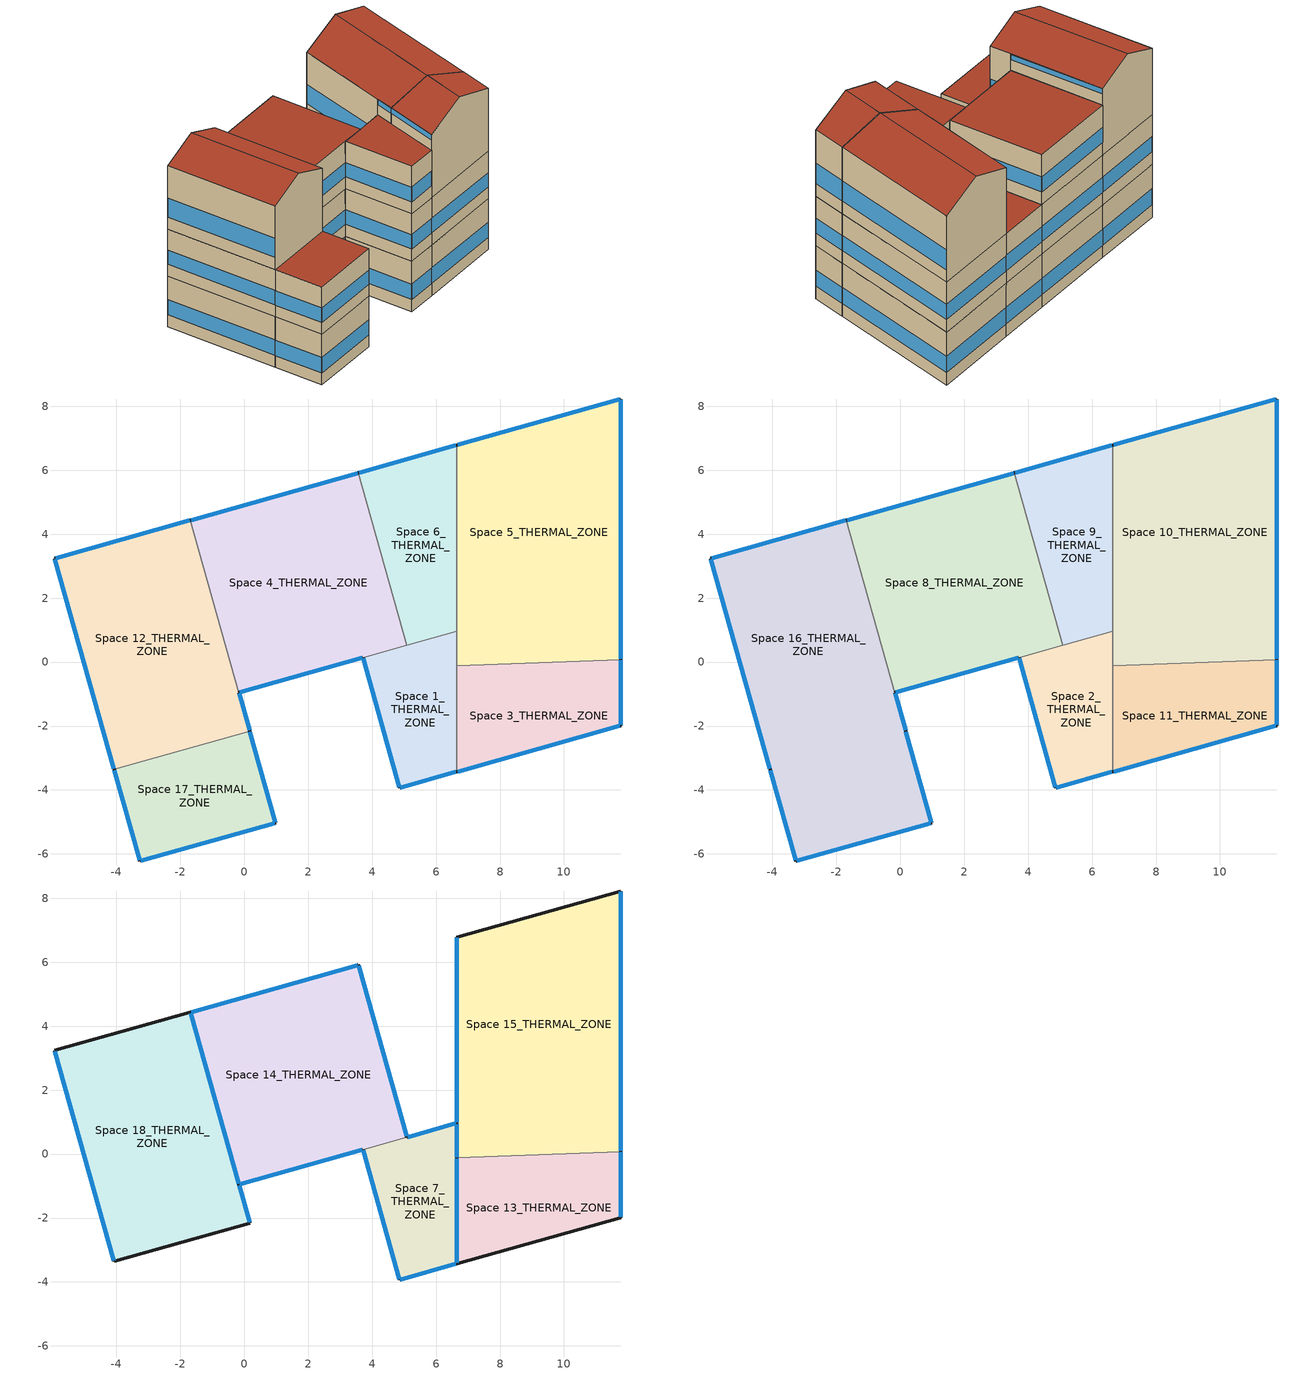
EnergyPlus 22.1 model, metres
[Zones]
Space 12_THERMAL_ZONE
 floor ground (000 ExtSlabCarpet 4in ClimateZone 1-8): -4.07,-3.35 -5.92,3.24 -1.68,4.44 -0.17,-0.95 0.17,-2.16 z0.02
 wall outside (ASHRAE 189.1-2009 ExtWall SteelFrame ClimateZone 4-8): 0.17,-2.16 -0.17,-0.95 / -1.68,4.44 -5.92,3.24 -4.07,-3.35 z0.02:3.22
 wall to Space 17_THERMAL_ZONE (000 Interior Wall): -4.07,-3.35 0.17,-2.16 z0.02:3.22
 wall to Space 4_THERMAL_ZONE (000 Interior Wall): -0.17,-0.95 -1.68,4.44 z0.02:3.22
 window (ASHRAE 189.1-2009 ExtWindow ClimateZone 4-5): -5.92,3.22 -4.07,-3.33 / -1.71,4.43 -5.9,3.25 z0.78:1.75; 0.17,-2.13 -0.16,-0.98 z0.78:1.78
Space 17_THERMAL_ZONE
 floor ground (000 ExtSlabCarpet 4in ClimateZone 1-8): -3.26,-6.22 -4.07,-3.35 0.17,-2.16 0.98,-5.03 z0.02
 wall outside (ASHRAE 189.1-2009 ExtWall SteelFrame ClimateZone 4-8): -4.07,-3.35 -3.26,-6.22 0.98,-5.03 0.17,-2.16 z0.02:3.22
 window (ASHRAE 189.1-2009 ExtWindow ClimateZone 4-5): -3.23,-6.21 0.96,-5.03 z0.78:1.75; 0.98,-5 0.18,-2.18 / -4.06,-3.38 -3.27,-6.2 z0.78:1.76
Space 1_THERMAL_ZONE
 floor ground (000 ExtSlabCarpet 4in ClimateZone 1-8): 4.86,-3.93 3.71,0.14 5.09,0.53 6.65,0.97 6.65,-0.12 6.65,-3.43 z0.02
 wall outside (ASHRAE 189.1-2009 ExtWall SteelFrame ClimateZone 4-8): 3.71,0.14 4.86,-3.93 6.65,-3.43 z0.02:3.22
 wall to Space 3_THERMAL_ZONE (000 Interior Wall): 6.65,-3.43 6.65,-0.12 z0.02:3.22
 wall to Space 4_THERMAL_ZONE (000 Interior Wall): 5.09,0.53 3.71,0.14 z0.02:3.22
 wall to Space 5_THERMAL_ZONE (000 Interior Wall): 6.65,-0.12 6.65,0.97 z0.02:3.22
 wall to Space 6_THERMAL_ZONE (000 Interior Wall): 6.65,0.97 5.09,0.53 z0.02:3.22
 window (ASHRAE 189.1-2009 ExtWindow ClimateZone 4-5): 4.89,-3.93 6.62,-3.44 z0.78:1.77; 3.72,0.11 4.85,-3.91 z0.78:1.75
Space 3_THERMAL_ZONE
 floor to Space 11_THERMAL_ZONE (000 Interior Ceiling): 11.78,-1.99 11.78,0.08 6.65,-0.12 6.65,-3.43 z3.22
 floor ground (000 ExtSlabCarpet 4in ClimateZone 1-8): 11.78,-1.99 6.65,-3.43 6.65,-0.12 11.78,0.08 z0.02
 wall outside (ASHRAE 189.1-2009 ExtWall SteelFrame ClimateZone 4-8): 6.65,-3.43 11.78,-1.99 11.78,0.08 z0.02:3.22
 wall to Space 5_THERMAL_ZONE (000 Interior Wall): 11.78,0.08 6.65,-0.12 z0.02:3.22
 window (ASHRAE 189.1-2009 ExtWindow ClimateZone 4-5): 6.67,-3.42 11.75,-1.99 z0.78:1.75; 11.78,-1.96 11.78,0.05 z0.78:1.77
Space 4_THERMAL_ZONE
 floor to Space 8_THERMAL_ZONE (000 Interior Floor): 3.71,0.14 5.09,0.53 3.57,5.92 -1.68,4.44 -0.17,-0.95 z3.22
 floor ground (000 ExtSlabCarpet 4in ClimateZone 1-8): 3.57,5.92 5.09,0.53 3.71,0.14 -0.17,-0.95 -1.68,4.44 z0.02
 wall outside (ASHRAE 189.1-2009 ExtWall SteelFrame ClimateZone 4-8): -0.17,-0.95 3.71,0.14 / 3.57,5.92 -1.68,4.44 z0.02:3.22
 wall to Space 6_THERMAL_ZONE (000 Interior Wall): 5.09,0.53 3.57,5.92 z0.02:3.22
 window (ASHRAE 189.1-2009 ExtWindow ClimateZone 4-5): -0.14,-0.95 3.69,0.13 / 3.55,5.91 -1.66,4.44 z0.78:1.75
Space 5_THERMAL_ZONE
 floor ground (000 ExtSlabCarpet 4in ClimateZone 1-8): 6.65,0.97 6.65,6.78 11.78,8.23 11.78,0.08 6.65,-0.12 z0.02
 wall outside (ASHRAE 189.1-2009 ExtWall SteelFrame ClimateZone 4-8): 11.78,0.08 11.78,8.23 6.65,6.78 z0.02:3.22
 wall to Space 6_THERMAL_ZONE (000 Interior Wall): 6.65,6.78 6.65,0.97 z0.02:3.22
 window (ASHRAE 189.1-2009 ExtWindow ClimateZone 4-5): 11.75,8.22 6.67,6.79 / 11.78,0.1 11.78,8.2 z0.78:1.75
Space 6_THERMAL_ZONE
 floor to Space 9_THERMAL_ZONE (000 Interior Floor): 3.57,5.92 5.09,0.53 6.65,0.97 6.65,6.78 z3.22
 floor ground (000 ExtSlabCarpet 4in ClimateZone 1-8): 3.57,5.92 6.65,6.78 6.65,0.97 5.09,0.53 z0.02
 wall outside (ASHRAE 189.1-2009 ExtWall SteelFrame ClimateZone 4-8): 6.65,6.78 3.57,5.92 z0.02:3.22
 window (ASHRAE 189.1-2009 ExtWindow ClimateZone 4-5): 6.62,6.78 3.59,5.92 z0.78:1.76
Space 10_THERMAL_ZONE
 floor to Space 15_THERMAL_ZONE (000 Interior Floor): 11.78,0.08 11.78,8.23 6.65,6.78 6.65,0.97 6.65,-0.12 z6.22
 floor to Space 5_THERMAL_ZONE (000 Interior Floor): 6.65,0.97 6.65,6.78 11.78,8.23 11.78,0.08 6.65,-0.12 z3.22
 wall outside (ASHRAE 189.1-2009 ExtWall SteelFrame ClimateZone 4-8): 11.78,0.08 11.78,8.23 6.65,6.78 z3.22:6.22
 wall to Space 2_THERMAL_ZONE (000 Interior Wall): 6.65,0.97 6.65,-0.12 z3.22:6.22
 wall to Space 11_THERMAL_ZONE (000 Interior Wall): 6.65,-0.12 11.78,0.08 z3.22:6.22
 wall to Space 9_THERMAL_ZONE (000 Interior Wall): 6.65,6.78 6.65,0.97 z3.22:6.22
 window (ASHRAE 189.1-2009 ExtWindow ClimateZone 4-5): 11.78,0.1 11.78,8.2 / 11.75,8.22 6.67,6.79 z3.98:4.89
Space 11_THERMAL_ZONE
 floor to Space 13_THERMAL_ZONE (000 Interior Floor): 6.65,-0.12 6.65,-3.43 11.78,-1.99 11.78,0.08 z6.22
 wall outside (ASHRAE 189.1-2009 ExtWall SteelFrame ClimateZone 4-8): 6.65,-3.43 11.78,-1.99 11.78,0.08 z3.22:6.22
 wall to Space 2_THERMAL_ZONE (000 Interior Wall): 6.65,-0.12 6.65,-3.43 z3.22:6.22
 window (ASHRAE 189.1-2009 ExtWindow ClimateZone 4-5): 11.78,-1.96 11.78,0.05 z3.98:4.9; 6.67,-3.42 11.75,-1.99 z3.98:4.89
Space 16_THERMAL_ZONE
 floor to Space 12_THERMAL_ZONE (000 Interior Floor): -4.07,-3.35 -5.92,3.24 -1.68,4.44 -0.17,-0.95 0.17,-2.16 z3.22
 floor to Space 18_THERMAL_ZONE (000 Interior Floor): -5.92,3.24 -4.07,-3.35 0.17,-2.16 -0.17,-0.95 -1.68,4.44 z6.22
 floor to Space 17_THERMAL_ZONE (000 Interior Floor): -3.26,-6.22 -4.07,-3.35 0.17,-2.16 0.98,-5.03 z3.22
 wall outside (ASHRAE 189.1-2009 ExtWall SteelFrame ClimateZone 4-8): -1.68,4.44 -5.92,3.24 -4.07,-3.35 -3.26,-6.22 0.98,-5.03 0.17,-2.16 -0.17,-0.95 z3.22:6.22
 wall to Space 8_THERMAL_ZONE (000 Interior Wall): -0.17,-0.95 -1.68,4.44 z3.22:6.22
 window (ASHRAE 189.1-2009 ExtWindow ClimateZone 4-5): -4.06,-3.38 -3.27,-6.2 / 0.98,-5 0.18,-2.18 z3.98:4.9; -3.23,-6.21 0.96,-5.03 / -5.92,3.22 -4.07,-3.33 / -1.71,4.43 -5.9,3.25 z3.98:4.89; 0.17,-2.13 -0.16,-0.98 z3.98:4.92
 roof outside (ASHRAE 189.1-2009 ExtRoof IEAD ClimateZone 2-5): -4.07,-3.35 -3.26,-6.22 0.98,-5.03 0.17,-2.16 z6.22
Space 2_THERMAL_ZONE
 floor to Space 7_THERMAL_ZONE (000 Interior Floor): 4.86,-3.93 6.65,-3.43 6.65,-0.12 6.65,0.97 5.09,0.53 3.71,0.14 z6.22
 floor to Space 1_THERMAL_ZONE (000 Interior Floor): 3.71,0.14 5.09,0.53 6.65,0.97 6.65,-0.12 6.65,-3.43 4.86,-3.93 z3.22
 wall outside (ASHRAE 189.1-2009 ExtWall SteelFrame ClimateZone 4-8): 3.71,0.14 4.86,-3.93 6.65,-3.43 z3.22:6.22
 wall to Space 8_THERMAL_ZONE (000 Interior Wall): 5.09,0.53 3.71,0.14 z3.22:6.22
 wall to Space 9_THERMAL_ZONE (000 Interior Wall): 6.65,0.97 5.09,0.53 z3.22:6.22
 window (ASHRAE 189.1-2009 ExtWindow ClimateZone 4-5): 3.72,0.11 4.85,-3.91 z3.98:4.89; 4.89,-3.93 6.62,-3.44 z3.98:4.91
Space 8_THERMAL_ZONE
 floor to Space 14_THERMAL_ZONE (000 Interior Ceiling): 5.09,0.53 3.57,5.92 -1.68,4.44 -0.17,-0.95 3.71,0.14 z6.22
 wall outside (ASHRAE 189.1-2009 ExtWall SteelFrame ClimateZone 4-8): -0.17,-0.95 3.71,0.14 / 3.57,5.92 -1.68,4.44 z3.22:6.22
 wall to Space 9_THERMAL_ZONE (000 Interior Wall): 5.09,0.53 3.57,5.92 z3.22:6.22
 window (ASHRAE 189.1-2009 ExtWindow ClimateZone 4-5): -0.14,-0.95 3.69,0.13 / 3.55,5.91 -1.66,4.44 z3.98:4.89
Space 9_THERMAL_ZONE
 wall outside (ASHRAE 189.1-2009 ExtWall SteelFrame ClimateZone 4-8): 6.65,6.78 3.57,5.92 z3.22:6.22
 window (ASHRAE 189.1-2009 ExtWindow ClimateZone 4-5): 6.62,6.78 3.59,5.92 z3.98:4.9
 roof outside (ASHRAE 189.1-2009 ExtRoof IEAD ClimateZone 2-5): 3.57,5.92 5.09,0.53 6.65,0.97 6.65,6.78 z6.22
Space 13_THERMAL_ZONE
 wall outside (ASHRAE 189.1-2009 ExtWall SteelFrame ClimateZone 4-8): 11.78,-1.99 11.78,0.08 z6.22:10.22; 6.65,-0.12 6.65,-3.43 z9.22:10.22; 11.78,-1.99,6.22 11.78,-1.99,10.22 9.21,-2.71,11.15 6.65,-3.43,10.22 6.65,-3.43,9.22 6.65,-3.43,6.22
 wall to Space 15_THERMAL_ZONE (000 Interior Wall): 6.65,-0.12,6.22 6.65,-0.12,9.22 6.65,-0.12,10.22 9.21,-0.02,11.15 11.78,0.08,10.22 11.78,0.08,6.22
 wall to Space 7_THERMAL_ZONE (000 Interior Wall): 6.65,-0.12 6.65,-3.43 z6.22:9.22
 window (ASHRAE 189.1-2009 ExtWindow ClimateZone 4-5): 11.78,-1.96 11.78,0.05 z6.98:8.21; 6.65,-0.14 6.65,-3.41 z9.89:10.19
 roof outside (ASHRAE 189.1-2009 ExtRoof IEAD ClimateZone 2-5): 9.21,-2.71,11.15 11.78,-1.99,10.22 11.78,0.08,10.22 9.21,-0.02,11.15; 6.65,-3.43,10.22 9.21,-2.71,11.15 9.21,-0.02,11.15 6.65,-0.12,10.22
Space 14_THERMAL_ZONE
 wall outside (ASHRAE 189.1-2009 ExtWall SteelFrame ClimateZone 4-8): -0.17,-0.95 3.71,0.14 / 5.09,0.53 3.57,5.92 -1.68,4.44 z6.22:9.22
 wall to Space 7_THERMAL_ZONE (000 Interior Wall): 3.71,0.14 5.09,0.53 z6.22:9.22
 wall to Space 18_THERMAL_ZONE (000 Interior Wall): -1.68,4.44 -0.17,-0.95 z6.22:9.22
 window (ASHRAE 189.1-2009 ExtWindow ClimateZone 4-5): -0.14,-0.95 3.69,0.13 / 5.08,0.55 3.58,5.89 / 3.55,5.91 -1.66,4.44 z6.98:7.89
 roof outside (ASHRAE 189.1-2009 ExtRoof IEAD ClimateZone 2-5): 3.71,0.14 5.09,0.53 3.57,5.92 -1.68,4.44 -0.17,-0.95 z9.22
Space 15_THERMAL_ZONE
 wall outside (ASHRAE 189.1-2009 ExtWall SteelFrame ClimateZone 4-8): 11.78,0.08 11.78,8.23 z6.22:10.22; 6.65,0.97 6.65,-0.12 z9.22:10.22; 6.65,6.78,6.22 6.65,6.78,10.22 9.21,7.5,11.15 11.78,8.23,10.22 11.78,8.23,6.22; 6.65,0.97,6.22 6.65,0.97,9.22 6.65,0.97,10.22 6.65,6.78,10.22 6.65,6.78,6.22
 wall to Space 7_THERMAL_ZONE (000 Interior Wall): 6.65,0.97 6.65,-0.12 z6.22:9.22
 window (ASHRAE 189.1-2009 ExtWindow ClimateZone 4-5): 11.78,0.1 11.78,8.2 / 6.65,6.76 6.65,0.99 z6.98:8.19; 6.65,0.94 6.65,-0.09 z9.88:10.19
 roof outside (ASHRAE 189.1-2009 ExtRoof IEAD ClimateZone 2-5): 11.78,0.08,10.22 11.78,8.23,10.22 9.21,7.5,11.15 9.21,-0.02,11.15; 9.21,7.5,11.15 6.65,6.78,10.22 6.65,0.97,10.22 6.65,-0.12,10.22 9.21,-0.02,11.15
Space 18_THERMAL_ZONE
 wall outside (ASHRAE 189.1-2009 ExtWall SteelFrame ClimateZone 4-8): -0.17,-0.95 -1.68,4.44 z9.22:10.22; -5.92,3.24 -4.07,-3.35 z6.22:10.22; -5.92,3.24,6.22 -5.92,3.24,10.22 -3.8,3.84,11.1 -1.68,4.44,10.22 -1.68,4.44,9.22 -1.68,4.44,6.22; 0.17,-2.16,6.22 0.17,-2.16,10.22 -1.95,-2.76,11.1 -4.07,-3.35,10.22 -4.07,-3.35,6.22; -0.17,-0.95,6.22 -0.17,-0.95,9.22 -0.17,-0.95,10.22 0.17,-2.16,10.22 0.17,-2.16,6.22
 window (ASHRAE 189.1-2009 ExtWindow ClimateZone 4-5): -0.17,-0.93 -1.68,4.41 z9.89:10.19; 0.17,-2.13 -0.16,-0.98 z6.98:8.23; -5.92,3.22 -4.07,-3.33 z6.98:8.19
 roof outside (ASHRAE 189.1-2009 ExtRoof IEAD ClimateZone 2-5): -3.8,3.84,11.1 -1.95,-2.76,11.1 0.17,-2.16,10.22 -0.17,-0.95,10.22 -1.68,4.44,10.22; -4.07,-3.35,10.22 -1.95,-2.76,11.1 -3.8,3.84,11.1 -5.92,3.24,10.22
Space 7_THERMAL_ZONE
 wall outside (ASHRAE 189.1-2009 ExtWall SteelFrame ClimateZone 4-8): 3.71,0.14 4.86,-3.93 6.65,-3.43 / 6.65,0.97 5.09,0.53 z6.22:9.22
 window (ASHRAE 189.1-2009 ExtWindow ClimateZone 4-5): 4.89,-3.93 6.62,-3.44 / 6.62,0.96 5.11,0.53 z6.98:7.91; 3.72,0.11 4.85,-3.91 z6.98:7.89
 roof outside (ASHRAE 189.1-2009 ExtRoof IEAD ClimateZone 2-5): 4.86,-3.93 6.65,-3.43 6.65,-0.12 6.65,0.97 5.09,0.53 3.71,0.14 z9.22
[Building]
TopologicBuilding: North Axis {deg}=30; Loads Convergence Tolerance Value {W}=0.04; Temperature Convergence Tolerance Value {deltaC}=0.4; Solar Distribution=FullExterior; Maximum Number of Warmup Days=25
[Site:Location]
Site 1: Latitude {deg}=0; Longitude {deg}=0; Time Zone {hr}=0; Elevation {m}=0
[SizingPeriod:DesignDay] Day of Month=21; Dry-Bulb Temperature Range Modifier Type=DefaultMultipliers; Barometric Pressure {Pa}=100439; Rain Indicator=No; Snow Indicator=No; Daylight Saving Time Indicator=No; Begin Environment Reset Mode=FullResetAtBeginEnvironment
Name | Month | Day Type | Maximum Dry-Bulb Temperature {C} | Daily Dry-Bulb Temperature Range {deltaC} | Humidity Condition Type | Wetbulb or DewPoint at Maximum Dry-Bulb {C} | Wind Speed {m/s} | Wind Direction {deg} | Solar Model Indicator | ASHRAE Clear Sky Optical Depth for Beam Irradiance (taub) | ASHRAE Clear Sky Optical Depth for Diffuse Irradiance (taud) | Enthalpy at Maximum Dry-Bulb {J/kg} | Sky Clearness
CAIRO Ann Clg .4% Condns DB=>MWB | 7 | SummerDesignDay | 38.1 | 11.5 | Wetbulb | 21.1 | 5.4 | 350 | ASHRAETau | 0.451 | 1.976
CAIRO Ann Clg .4% Condns DP=>MDB | 7 | SummerDesignDay | 27.3 | 11.5 | Dewpoint | 23.1 | 5.4 | 350 | ASHRAETau | 0.451 | 1.976
CAIRO Ann Clg .4% Condns Enth=>MDB | 7 | SummerDesignDay | 32 | 11.5 | Enthalpy |  | 5.4 | 350 | ASHRAETau | 0.451 | 1.976 | 76100
CAIRO Ann Clg .4% Condns WB=>MDB | 7 | SummerDesignDay | 31.8 | 11.5 | Wetbulb | 24.9 | 5.4 | 350 | ASHRAETau | 0.451 | 1.976
CAIRO Ann Clg 1% Condns DB=>MWB | 7 | SummerDesignDay | 36.7 | 11.5 | Wetbulb | 21.3 | 5.4 | 350 | ASHRAETau | 0.451 | 1.976
CAIRO Ann Clg 1% Condns DP=>MDB | 7 | SummerDesignDay | 26.6 | 11.5 | Dewpoint | 22.3 | 5.4 | 350 | ASHRAETau | 0.451 | 1.976
CAIRO Ann Clg 1% Condns Enth=>MDB | 7 | SummerDesignDay | 31 | 11.5 | Enthalpy |  | 5.4 | 350 | ASHRAETau | 0.451 | 1.976 | 73400
CAIRO Ann Clg 1% Condns WB=>MDB | 7 | SummerDesignDay | 31 | 11.5 | Wetbulb | 24.2 | 5.4 | 350 | ASHRAETau | 0.451 | 1.976
CAIRO Ann Clg 2% Condns DB=>MWB | 7 | SummerDesignDay | 35.2 | 11.5 | Wetbulb | 21.5 | 5.4 | 350 | ASHRAETau | 0.451 | 1.976
CAIRO Ann Clg 2% Condns DP=>MDB | 7 | SummerDesignDay | 26.4 | 11.5 | Dewpoint | 21.9 | 5.4 | 350 | ASHRAETau | 0.451 | 1.976
CAIRO Ann Clg 2% Condns Enth=>MDB | 7 | SummerDesignDay | 30.3 | 11.5 | Enthalpy |  | 5.4 | 350 | ASHRAETau | 0.451 | 1.976 | 71300
CAIRO Ann Clg 2% Condns WB=>MDB | 7 | SummerDesignDay | 30.3 | 11.5 | Wetbulb | 23.7 | 5.4 | 350 | ASHRAETau | 0.451 | 1.976
CAIRO Ann Htg 99% Condns DB | 1 | WinterDesignDay | 8.7 | 0 | Wetbulb | 8.7 | 2.3 | 90 | ASHRAEClearSky |  |  |  | 0
CAIRO Ann Htg 99.6% Condns DB | 1 | WinterDesignDay | 7.7 | 0 | Wetbulb | 7.7 | 2.3 | 90 | ASHRAEClearSky |  |  |  | 0
CAIRO Ann Htg Wind 99% Condns WS=>MCDB | 1 | WinterDesignDay | 15.8 | 0 | Wetbulb | 15.8 | 10.1 | 90 | ASHRAEClearSky |  |  |  | 0
CAIRO Ann Htg Wind 99.6% Condns WS=>MCDB | 1 | WinterDesignDay | 14.7 | 0 | Wetbulb | 14.7 | 11.6 | 90 | ASHRAEClearSky |  |  |  | 0
CAIRO Ann Hum_n 99% Condns DP=>MCDB | 1 | WinterDesignDay | 19.3 | 0 | Dewpoint | -1.4 | 2.3 | 90 | ASHRAEClearSky |  |  |  | 0
CAIRO Ann Hum_n 99.6% Condns DP=>MCDB | 1 | WinterDesignDay | 20.2 | 0 | Dewpoint | -3.9 | 2.3 | 90 | ASHRAEClearSky |  |  |  | 0
[Material] Thermal Absorptance=0.9
Name | Roughness | Thickness {m} | Conductivity {W/m-K} | Density {kg/m3} | Specific Heat {J/kg-K} | Solar Absorptance | Visible Absorptance
000 F16 Acoustic tile | MediumSmooth | 0.0191 | 0.06 | 368 | 590 | 0.7 | 0.7
000 G01a 19mm gypsum board | MediumSmooth | 0.019 | 0.16 | 800 | 1090 | 0.7 | 0.7
000 M11 100mm lightweight concrete | MediumRough | 0.1016 | 0.53 | 1280 | 840 | 0.7 | 0.7
1/2IN Gypsum | Smooth | 0.0127 | 0.16 | 784.9 | 830 | 0.92 | 0.92
MAT-CC05 4 HW CONCRETE | Rough | 0.1016 | 1.311 | 2240 | 836.8 | 0.7 | 0.7
Metal Decking | MediumSmooth | 0.0015 | 45.006 | 7680 | 418.4 | 0.7 | 0.3
Roof Insulation [21] | MediumRough | 0.2105 | 0.049 | 265 | 836.8 | 0.7 | 0.7
Roof Membrane | VeryRough | 0.0095 | 0.16 | 1121.29 | 1460 | 0.7 | 0.7
Wall Insulation [39] | MediumRough | 0.1184 | 0.045 | 265 | 836.8 | 0.7 | 0.7
[Material:AirGap]
Name | Thermal Resistance {m2-K/W}
000 F04 Wall air space resistance | 0.15
000 F05 Ceiling air space resistance | 0.18
[Material:NoMass] Thermal Absorptance=0.9; Solar Absorptance=0.7
Name | Roughness | Thermal Resistance {m2-K/W} | Visible Absorptance
CP02 CARPET PAD | VeryRough | 0.2165 | 0.8
MAT-SHEATH | Rough | 0.3626 | 0.7
[WindowMaterial:Glazing]
Theoretical Glass [207]: Optical Data Type=SpectralAverage; Thickness {m}=0.003; Solar Transmittance at Normal Incidence=0.3311; Front Side Solar Reflectance at Normal Incidence=0.6189; Back Side Solar Reflectance at Normal Incidence=0.6189; Visible Transmittance at Normal Incidence=0.44; Front Side Visible Reflectance at Normal Incidence=0.51; Back Side Visible Reflectance at Normal Incidence=0.51; Infrared Transmittance at Normal Incidence=0; Front Side Infrared Hemispherical Emissivity=0.9; Back Side Infrared Hemispherical Emissivity=0.9; Conductivity {W/m-K}=0.0133; Dirt Correction Factor for Solar and Visible Transmittance=1; Solar Diffusing=No
[Construction]
000 ExtSlabCarpet 4in ClimateZone 1-8: MAT-CC05 4 HW CONCRETE, CP02 CARPET PAD
000 Interior Ceiling: 000 M11 100mm lightweight concrete, 000 F05 Ceiling air space resistance, 000 F16 Acoustic tile
000 Interior Floor: 000 F16 Acoustic tile, 000 F05 Ceiling air space resistance, 000 M11 100mm lightweight concrete
000 Interior Wall: 000 G01a 19mm gypsum board, 000 F04 Wall air space resistance, 000 G01a 19mm gypsum board
ASHRAE 189.1-2009 ExtRoof IEAD ClimateZone 2-5: Roof Membrane, Roof Insulation [21], Metal Decking
ASHRAE 189.1-2009 ExtWall SteelFrame ClimateZone 4-8: MAT-SHEATH, Wall Insulation [39], 1/2IN Gypsum
ASHRAE 189.1-2009 ExtWindow ClimateZone 4-5: Theoretical Glass [207]
[Zone] Multiplier=1; Part of Total Floor Area=Yes
Name | Volume {m3}
Space 10_THERMAL_ZONE | 115.775
Space 11_THERMAL_ZONE | 41.3463
Space 12_THERMAL_ZONE | 96.6165
Space 13_THERMAL_ZONE | 61.5388
Space 14_THERMAL_ZONE; Space 8_THERMAL_ZONE | 91.6819
Space 15_THERMAL_ZONE | 172.316
Space 16_THERMAL_ZONE | 129.963
Space 17_THERMAL_ZONE | 42.0105
Space 18_THERMAL_ZONE | 134.072
Space 1_THERMAL_ZONE | 33.2169
Space 2_THERMAL_ZONE; Space 7_THERMAL_ZONE | 31.1409
Space 3_THERMAL_ZONE | 44.1027
Space 4_THERMAL_ZONE | 97.794
Space 5_THERMAL_ZONE | 123.493
Space 6_THERMAL_ZONE | 43.1664
Space 9_THERMAL_ZONE | 40.4685
[ZoneControl:Thermostat] Temperature Difference Between Cutout And Setpoint {deltaC}=0
Name | Zone or ZoneList | Control Type Schedule | Control 1
Space 10_THERMAL_ZONE Thermostat | Space 10_THERMAL_ZONE | Space 10_THERMAL_ZONE Thermostat Schedule | Thermostat Setpoint Dual Setpoint 10
Space 11_THERMAL_ZONE Thermostat | Space 11_THERMAL_ZONE | Space 11_THERMAL_ZONE Thermostat Schedule | Thermostat Setpoint Dual Setpoint 11
Space 12_THERMAL_ZONE Thermostat | Space 12_THERMAL_ZONE | Space 12_THERMAL_ZONE Thermostat Schedule | Thermostat Setpoint Dual Setpoint 12
Space 13_THERMAL_ZONE Thermostat | Space 13_THERMAL_ZONE | Space 13_THERMAL_ZONE Thermostat Schedule | Thermostat Setpoint Dual Setpoint 13
Space 14_THERMAL_ZONE Thermostat | Space 14_THERMAL_ZONE | Space 14_THERMAL_ZONE Thermostat Schedule | Thermostat Setpoint Dual Setpoint 14
Space 15_THERMAL_ZONE Thermostat | Space 15_THERMAL_ZONE | Space 15_THERMAL_ZONE Thermostat Schedule | Thermostat Setpoint Dual Setpoint 15
Space 16_THERMAL_ZONE Thermostat | Space 16_THERMAL_ZONE | Space 16_THERMAL_ZONE Thermostat Schedule | Thermostat Setpoint Dual Setpoint 16
Space 17_THERMAL_ZONE Thermostat | Space 17_THERMAL_ZONE | Space 17_THERMAL_ZONE Thermostat Schedule | Thermostat Setpoint Dual Setpoint 17
Space 18_THERMAL_ZONE Thermostat | Space 18_THERMAL_ZONE | Space 18_THERMAL_ZONE Thermostat Schedule | Thermostat Setpoint Dual Setpoint 18
Space 1_THERMAL_ZONE Thermostat | Space 1_THERMAL_ZONE | Space 1_THERMAL_ZONE Thermostat Schedule | Thermostat Setpoint Dual Setpoint 1
Space 2_THERMAL_ZONE Thermostat | Space 2_THERMAL_ZONE | Space 2_THERMAL_ZONE Thermostat Schedule | Thermostat Setpoint Dual Setpoint 2
Space 3_THERMAL_ZONE Thermostat | Space 3_THERMAL_ZONE | Space 3_THERMAL_ZONE Thermostat Schedule | Thermostat Setpoint Dual Setpoint 3
Space 4_THERMAL_ZONE Thermostat | Space 4_THERMAL_ZONE | Space 4_THERMAL_ZONE Thermostat Schedule | Thermostat Setpoint Dual Setpoint 4
Space 5_THERMAL_ZONE Thermostat | Space 5_THERMAL_ZONE | Space 5_THERMAL_ZONE Thermostat Schedule | Thermostat Setpoint Dual Setpoint 5
Space 6_THERMAL_ZONE Thermostat | Space 6_THERMAL_ZONE | Space 6_THERMAL_ZONE Thermostat Schedule | Thermostat Setpoint Dual Setpoint 6
Space 7_THERMAL_ZONE Thermostat | Space 7_THERMAL_ZONE | Space 7_THERMAL_ZONE Thermostat Schedule | Thermostat Setpoint Dual Setpoint 7
Space 8_THERMAL_ZONE Thermostat | Space 8_THERMAL_ZONE | Space 8_THERMAL_ZONE Thermostat Schedule | Thermostat Setpoint Dual Setpoint 8
Space 9_THERMAL_ZONE Thermostat | Space 9_THERMAL_ZONE | Space 9_THERMAL_ZONE Thermostat Schedule | Thermostat Setpoint Dual Setpoint 9
[ThermostatSetpoint:DualSetpoint] Heating Setpoint Temperature Schedule=Schedule Constant 1; Cooling Setpoint Temperature Schedule=Schedule Constant 2
Thermostat Setpoint Dual Setpoint 10; Thermostat Setpoint Dual Setpoint 11; Thermostat Setpoint Dual Setpoint 12; Thermostat Setpoint Dual Setpoint 13; Thermostat Setpoint Dual Setpoint 14; Thermostat Setpoint Dual Setpoint 15; Thermostat Setpoint Dual Setpoint 16; Thermostat Setpoint Dual Setpoint 17; Thermostat Setpoint Dual Setpoint 18; Thermostat Setpoint Dual Setpoint 1; Thermostat Setpoint Dual Setpoint 2; Thermostat Setpoint Dual Setpoint 3; Thermostat Setpoint Dual Setpoint 4; Thermostat Setpoint Dual Setpoint 5; Thermostat Setpoint Dual Setpoint 6; Thermostat Setpoint Dual Setpoint 7; Thermostat Setpoint Dual Setpoint 8; Thermostat Setpoint Dual Setpoint 9
[Sizing:Zone] Zone Cooling Design Supply Air Temperature Input Method=SupplyAirTemperature; Zone Cooling Design Supply Air Temperature {C}=14; Zone Cooling Design Supply Air Temperature Difference {deltaC}=11.11; Zone Heating Design Supply Air Temperature Input Method=SupplyAirTemperature; Zone Heating Design Supply Air Temperature {C}=40; Zone Heating Design Supply Air Temperature Difference {deltaC}=11.11; Zone Cooling Design Supply Air Humidity Ratio {kgWater/kgDryAir}=0.0085; Zone Heating Design Supply Air Humidity Ratio {kgWater/kgDryAir}=0.008; Design Specification Outdoor Air Object=189.1-2009 - Office - WholeBuilding - Lg Office - CZ4-8 Ventilation; Cooling Design Air Flow Method=DesignDay; Cooling Design Air Flow Rate {m3/s}=0; Cooling Minimum Air Flow per Zone Floor Area {m3/s-m2}=0.000762; Cooling Minimum Air Flow {m3/s}=0; Cooling Minimum Air Flow Fraction=0; Heating Design Air Flow Method=DesignDay; Heating Design Air Flow Rate {m3/s}=0; Heating Maximum Air Flow per Zone Floor Area {m3/s-m2}=0.002032; Heating Maximum Air Flow {m3/s}=0.141576; Heating Maximum Air Flow Fraction=0.3; Account for Dedicated Outdoor Air System=No
Space 10_THERMAL_ZONE; Space 11_THERMAL_ZONE; Space 12_THERMAL_ZONE; Space 13_THERMAL_ZONE; Space 14_THERMAL_ZONE; Space 15_THERMAL_ZONE; Space 16_THERMAL_ZONE; Space 17_THERMAL_ZONE; Space 18_THERMAL_ZONE; Space 1_THERMAL_ZONE; Space 2_THERMAL_ZONE; Space 3_THERMAL_ZONE; Space 4_THERMAL_ZONE; Space 5_THERMAL_ZONE; Space 6_THERMAL_ZONE; Space 7_THERMAL_ZONE; Space 8_THERMAL_ZONE; Space 9_THERMAL_ZONE
[DesignSpecification:OutdoorAir]
189.1-2009 - Office - WholeBuilding - Lg Office - CZ4-8 Ventilation: Outdoor Air Method=Sum; Outdoor Air Flow per Person {m3/s-person}=0.00943895; Outdoor Air Flow per Zone Floor Area {m3/s-m2}=0; Outdoor Air Flow per Zone {m3/s}=0; Outdoor Air Flow Air Changes per Hour {1/hr}=0
[ZoneVentilation:DesignFlowRate] Schedule=Large Office Bldg Occ; Design Flow Rate Calculation Method=Flow/Person; Flow Rate per Person {m3/s-person}=0.00943895
Name | Zone or ZoneList
Space 10_THERMAL_ZONE Ventilation per Person | Space 10_THERMAL_ZONE
Space 11_THERMAL_ZONE Ventilation per Person | Space 11_THERMAL_ZONE
Space 12_THERMAL_ZONE Ventilation per Person | Space 12_THERMAL_ZONE
Space 13_THERMAL_ZONE Ventilation per Person | Space 13_THERMAL_ZONE
Space 14_THERMAL_ZONE Ventilation per Person | Space 14_THERMAL_ZONE
Space 15_THERMAL_ZONE Ventilation per Person | Space 15_THERMAL_ZONE
Space 16_THERMAL_ZONE Ventilation per Person | Space 16_THERMAL_ZONE
Space 17_THERMAL_ZONE Ventilation per Person | Space 17_THERMAL_ZONE
Space 18_THERMAL_ZONE Ventilation per Person | Space 18_THERMAL_ZONE
Space 1_THERMAL_ZONE Ventilation per Person | Space 1_THERMAL_ZONE
Space 2_THERMAL_ZONE Ventilation per Person | Space 2_THERMAL_ZONE
Space 3_THERMAL_ZONE Ventilation per Person | Space 3_THERMAL_ZONE
Space 4_THERMAL_ZONE Ventilation per Person | Space 4_THERMAL_ZONE
Space 5_THERMAL_ZONE Ventilation per Person | Space 5_THERMAL_ZONE
Space 6_THERMAL_ZONE Ventilation per Person | Space 6_THERMAL_ZONE
Space 7_THERMAL_ZONE Ventilation per Person | Space 7_THERMAL_ZONE
Space 8_THERMAL_ZONE Ventilation per Person | Space 8_THERMAL_ZONE
Space 9_THERMAL_ZONE Ventilation per Person | Space 9_THERMAL_ZONE
[Schedule:Compact]
Space 10_THERMAL_ZONE Thermostat Schedule; Space 11_THERMAL_ZONE Thermostat Schedule; Space 12_THERMAL_ZONE Thermostat Schedule; Space 13_THERMAL_ZONE Thermostat Schedule; Space 14_THERMAL_ZONE Thermostat Schedule; Space 15_THERMAL_ZONE Thermostat Schedule; Space 16_THERMAL_ZONE Thermostat Schedule; Space 17_THERMAL_ZONE Thermostat Schedule; Space 18_THERMAL_ZONE Thermostat Schedule; Space 1_THERMAL_ZONE Thermostat Schedule; Space 2_THERMAL_ZONE Thermostat Schedule; Space 3_THERMAL_ZONE Thermostat Schedule; Space 4_THERMAL_ZONE Thermostat Schedule; Space 5_THERMAL_ZONE Thermostat Schedule; Space 6_THERMAL_ZONE Thermostat Schedule; Space 7_THERMAL_ZONE Thermostat Schedule; Space 8_THERMAL_ZONE Thermostat Schedule; Space 9_THERMAL_ZONE Thermostat Schedule: Through: 12/31, For: AllDays, Until: 24:00, 4
[Schedule:Constant]
Name | Hourly Value
Schedule Constant 1 | 20
Schedule Constant 2 | 25
[Schedule:Day:Interval]
Large Office Bldg Occ Default Schedule: No, 06:00, 0, 07:00, 0.1, 08:00, 0.2, 12:00, 0.95, 13:00, 0.5, 17:00, 0.95, 18:00, 0.7, 20:00, 0.4, 22:00, 0.1, 24:00, 0.05
Large Office Bldg Occ Rule 1 Day Schedule; Large Office Bldg Occ Winter Design Day: No, 24:00, 0
Large Office Bldg Occ Rule 2 Day Schedule: No, 06:00, 0, 08:00, 0.1, 14:00, 0.5, 17:00, 0.1, 24:00, 0
Large Office Bldg Occ Summer Design Day: No, 06:00, 0, 22:00, 1, 24:00, 0.05
[Schedule:Week:Daily]
Large Office Bldg Occ Week Rule - Jan1-Dec31: Large Office Bldg Occ Rule 1 Day Schedule, Large Office Bldg Occ Default Schedule, Large Office Bldg Occ Default Schedule, Large Office Bldg Occ Default Schedule, Large Office Bldg Occ Default Schedule, Large Office Bldg Occ Default Schedule, Large Office Bldg Occ Rule 2 Day Schedule, Large Office Bldg Occ Default Schedule, Large Office Bldg Occ Summer Design Day, Large Office Bldg Occ Winter Design Day, Large Office Bldg Occ Default Schedule, Large Office Bldg Occ Default Schedule
[Schedule:Year]
Large Office Bldg Occ: Large Office Bldg Occ Week Rule - Jan1-Dec31, 1, 1, 12, 31
